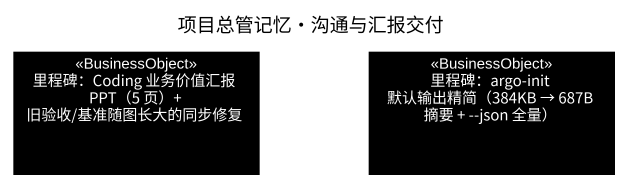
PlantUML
@startuml
title 项目总管记忆·沟通与汇报交付
hide circle
hide empty members
class "里程碑：Coding 业务价值汇报 PPT（5 页）+ 旧验收/基准随图长大的同步修复" as 里程碑_Coding_业务价值汇报_PPT_5_页 <<BusinessObject>> #000000
class "里程碑：argo-init 默认输出精简（384KB → 687B 摘要 + --json 全量）" as 里程碑_argo_init_默认输出精简_384KB <<BusinessObject>> #000000
@enduml
